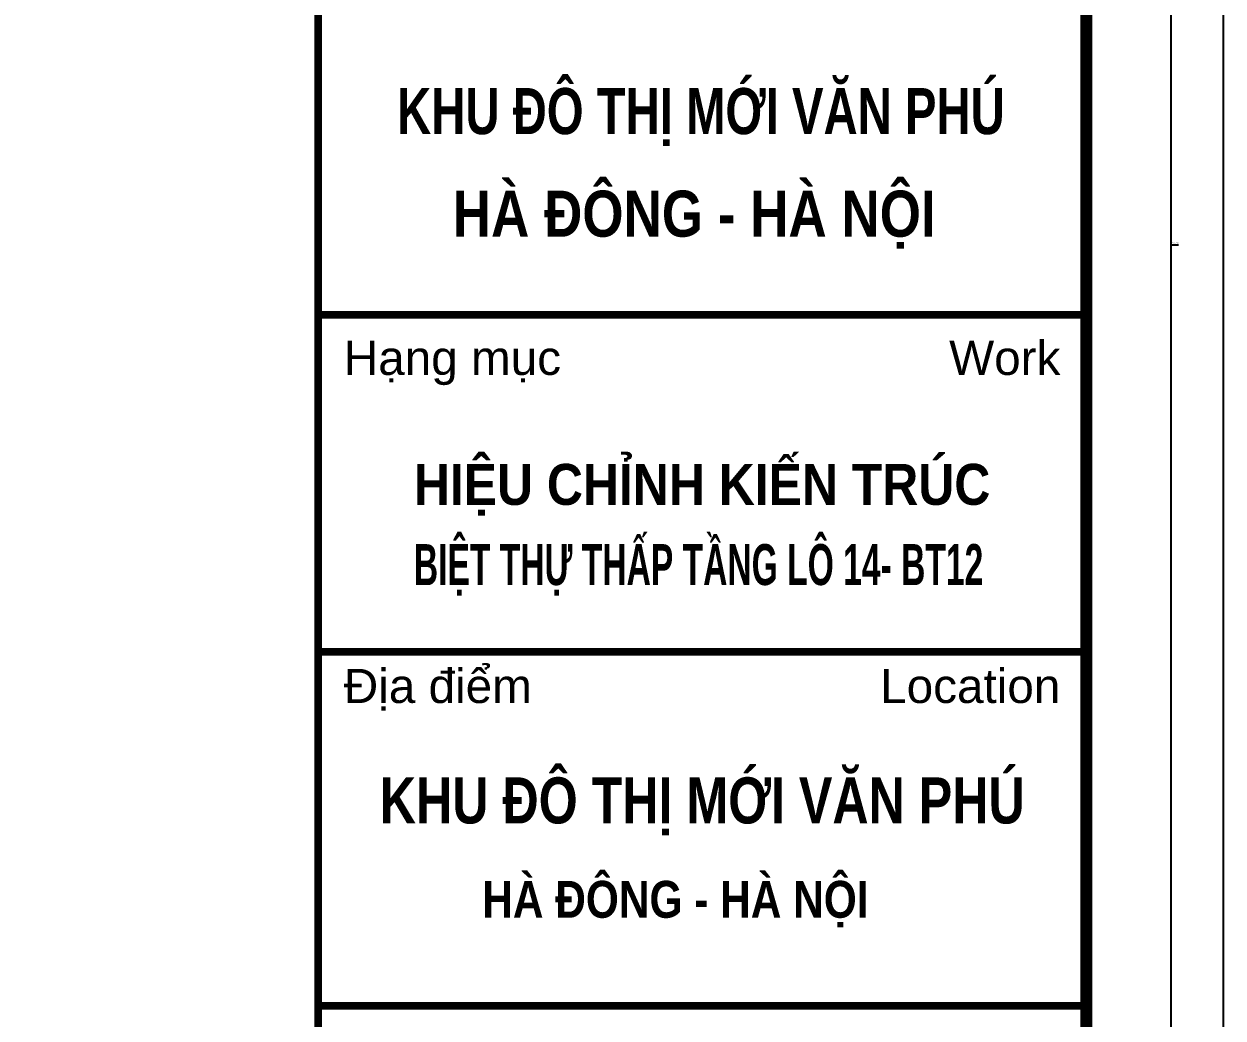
# Model space of a CAD drawing. Header units: millimetres. Extents: x -34806 to 662668, y 63228 to 99452.
# Drawn here: x 261134 to 268215, y 83688 to 89556 of the extents above; entities that cross this region are included whole.
import ezdxf
from ezdxf.enums import TextEntityAlignment as Align

# ---------------------------------------------------------------- set-up
doc = ezdxf.new("R2010")
doc.units = ezdxf.units.MM
doc.header["$LTSCALE"] = 200
doc.header["$MEASUREMENT"] = 0
doc.layers.get('0').update_dxf_attribs({"color": 95, "linetype": 'CONTINUOUS'})
doc.layers.get('DEFPOINTS').update_dxf_attribs({"linetype": 'CONTINUOUS'})
doc.layers.add('hacth', color=251, linetype='CONTINUOUS', lineweight=13)
doc.layers.add('KHUNGTEN', color=7, linetype='CONTINUOUS')
doc.styles.add('Aria H B iso', font='VHARIALB.ttf')
doc.styles.add('Arial iso', font='VNARIAL.ttf')

# ---------------------------------------------------------------- blocks, each defined once
blk = doc.blocks.new('khung')
at = {"layer": 'DEFPOINTS', "color": 8}
blk.add_lwpolyline([(0, 0), (31503.2142857092, 0), (31503.2142857092, 22274.99999999884), (0, 22274.99999999884)], close=True, dxfattribs=at)
at = {"layer": 'KHUNGTEN', "color": 8}
blk.add_line((31503.21446545597, 16475.24069870885), (31536.14129472431, 16475.24069870885), dxfattribs=at)
at = {"layer": 'KHUNGTEN', "color": 4}
for points, const_width in [([(847.8094161225017, 388.0662020905293), (31116.97317918693, 388.0662020905293), (31116.97317918693, 21886.93379790831), (847.8094161225017, 21886.93379790831)], 54.32926829268017), ([(27622.55226480344, 21886.93379790831), (31115.14808361861, 21886.93379790831), (31115.14808361861, 388.0662020905293), (27622.55226480344, 388.0662020905293)], 34.92595818815155)]:
    blk.add_lwpolyline(points, close=True, dxfattribs=dict(at, const_width=const_width))
at = {"layer": 'KHUNGTEN', "color": 4, "const_width": 34.92595818815155}
for points in [[(27622.55244430073, 16156.79297462516), (31115.14826308552, 16156.79297462516)], [(27622.55244430073, 14624.75846653097), (31115.14826308552, 14624.75846653097)], [(27622.55244430073, 13015.04487406099), (31115.14826308552, 13015.04487406099)]]:
    blk.add_lwpolyline(points, dxfattribs=at)
at = {"color": 7, "style": 'Aria H B iso'}
for s, height, width, p, p2 in [('KHU §¤ THÞ MíI V¡N PHó', 209.5557491289093, 0.7389444991926696, (27981.5830404671, 16979.11143905187), (30745.75182077126, 16979.11143905187)), ('     hµ ®«ng - hµ néi      ', 209.5557491289093, 0.8236616100735789, (27899.69612104643, 16512.57014595026), (30833.47660882449, 16512.57014595026)), ('KHU §¤ THÞ MíI V¡N PHó', 209.5557491289093, 0.7842867514927371, (27902.79010211822, 13843.96685813665), (30836.57058989628, 13843.96685813665)), ('     hµ ®«ng - hµ néi      ', 167.6445993031274, 0.8236616100735753, (28100.74854778661, 13415.15737015691), (30447.77293800905, 13415.15737015691))]:
    blk.add_text(s, height=height, dxfattribs=dict(at, width=width)).set_placement(p, p2, align=Align.FIT)
for s, rotation, width, p, p2 in [('hiÖu chØnh kiÕn tróc ', 0.007563074260473018, 0.8721502751807877, (28057.64394805585, 15292.82606776041), (30743.28167936322, 15293.18057341316)), ('biÖt thù thÊp tÇng l« 14- bt12', 0.00784076763653109, 0.5913500781191495, (28057.64394805585, 14928.03816096876), (30648.16550555607, 14928.39266662152))]:
    blk.add_text(s, height=186.2717770034749, rotation=rotation, dxfattribs=dict(at, width=width)).set_placement(p, p2, align=Align.FIT)
at = {"layer": 'KHUNGTEN', "color": 8, "style": 'Arial iso'}
for s, width, p, p2 in [('§Þa chØ: sè 17 l« 2A, ®\xadêng Trung Yªn 1', 0.8388118954867925, (31504.31202643167, 16488.0891799439), (31534.72227211297, 16488.0891799439)), ('Tel: 7833367-7833368       fax: 7833369', 0.8360724104698336, (31504.31202643167, 16480.92607030772), (31534.72227211297, 16480.92607030772)), ('ph\xadêng Yªn Hoµ - quËn CÇu GiÊy - Hµ Néi', 0.7824314991727065, (31504.31202643167, 16484.5076251258), (31534.72227211297, 16484.5076251258)), ('Email:...................................................', 0.8776965749600775, (31504.31202643167, 16477.34451548962), (31534.72227211297, 16477.34451548962))]:
    blk.add_text(s, height=1.463414635509596, dxfattribs=dict(at, width=width)).set_placement(p, p2, align=Align.FIT)
at = {"layer": 'KHUNGTEN', "color": 8, "style": 'Arial iso', "width": 0.9999999941723045}
for s, p in [('H¹ng môc', (27738.9723049301, 15884.01234600481)), ('§Þa ®iÓm', (27738.97230493592, 14391.91874527666))]:
    blk.add_text(s, height=155.2264808362291, dxfattribs=at).set_placement(p)
for s, p in [('Work', (30998.72840246174, 15884.01234600481)), ('Location', (30998.7284024671, 14391.91874527666))]:
    blk.add_text(s, height=155.2264808362291, dxfattribs=at).set_placement(p, align=Align.RIGHT)

msp = doc.modelspace()

# ---------------------------------------------------------------- linework, layer by layer
msp.add_lwpolyline([(268214.5208054213, 66364.71548052345), (226318.8417974554, 66364.71548052345), (226318.8417974554, 96280.85363270473), (268214.5208054213, 96280.85363270473)], close=True)

# ---------------------------------------------------------------- block references
at = {"layer": 'hacth', "xscale": 1.298143060485017, "yscale": 1.298143126914511, "zscale": 1.29814313413116}
msp.add_blockref('khung', (227013.2222636112, 66864.71548052345), dxfattribs=at)

doc.saveas('drawing.dxf')
